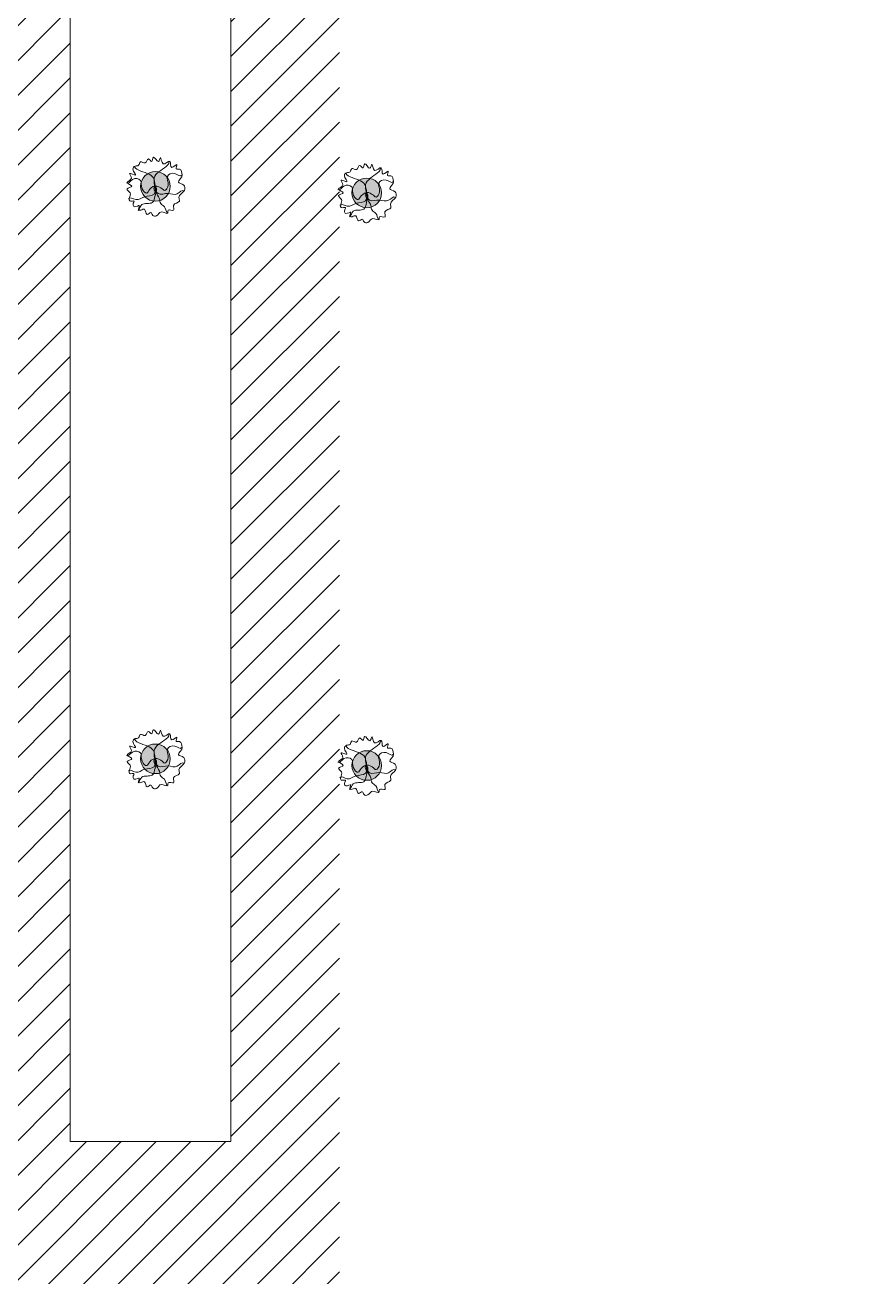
# Model space of a CAD drawing. Header units: metres. Extents: x -8 to 247, y -4 to 148.
# Drawn here: x 215.29 to 225.95, y 70.2 to 86.34 of the extents above; entities that cross this region are included whole.
import ezdxf

# ---------------------------------------------------------------- set-up
doc = ezdxf.new("R2010")
doc.units = ezdxf.units.M
doc.header["$LTSCALE"] = 5
doc.layers.add('800 Espace-vert', color=8, linetype='Continuous', lineweight=5)
doc.layers.add('801 ABRES JARDINS', color=8, linetype='Continuous', lineweight=0)
doc.layers.add('Circulation jardin', color=31, linetype='Continuous')

msp = doc.modelspace()

# ---------------------------------------------------------------- hatches: boundary and pattern name
at = {"layer": '801 ABRES JARDINS'}
h = msp.add_hatch(color=8, dxfattribs=at)
edge = h.paths.add_edge_path()
edge.add_arc((216.971, 84.262), 0.191, 0, 360)
h = msp.add_hatch(color=8, dxfattribs=at)
edge = h.paths.add_edge_path()
edge.add_arc((219.695, 84.177), 0.191, 0, 360)
h = msp.add_hatch(color=8, dxfattribs=at)
edge = h.paths.add_edge_path()
edge.add_arc((216.971, 76.883), 0.191, 0, 360)
h = msp.add_hatch(color=8, dxfattribs=at)
edge = h.paths.add_edge_path()
edge.add_arc((219.695, 76.797), 0.191, 0, 360)
at = {"layer": 'Circulation jardin'}
h = msp.add_hatch(dxfattribs=at)
h.set_pattern_fill('ANSI31', color=8, scale=0.1, style=0)
h.paths.add_polyline_path([(201.69, 112.211), (201.125, 107.516), (194.438, 108.337), (193.68, 101.895), (186.914, 102.691), (186.741, 101.28), (186.73, 101.192), (193.478, 100.391), (190.839, 79.117), (184.663, 73.649), (183.359, 73.649), (183.166, 71.949), (186.891, 71.949), (186.941, 73.649), (190.104, 76.449), (200.191, 76.449), (201.96, 74.865), (201.791, 71.949), (203.301, 71.949), (203.472, 74.855), (204.901, 76.449), (212.568, 76.439), (214.709, 73.92), (214.709, 71.949), (209.191, 71.949), (209.191, 69.149), (217.944, 69.149), (217.944, 66.643), (220.744, 66.643), (220.744, 45.515), (230.944, 45.515), (230.944, 56.515), (239.48, 56.515), (237.208, 66.055), (230.944, 66.055), (230.944, 90.155), (228.17, 90.155), (217.944, 90.155), (217.944, 71.949), (215.873, 71.949), (215.873, 94.9), (216.702, 95.399), (221.874, 95.4), (221.874, 96.628), (221.174, 96.628), (221.174, 98.066), (221.874, 98.066), (221.874, 99.296), (220.664, 99.296), (220.74, 108.236), (215.866, 108.88), (215.873, 105.784), (202.659, 107.29), (203.228, 112.022)])
h.paths.add_polyline_path([(203.323, 88.137), (202.579, 78.043), (191.991, 78.043)], flags=16)
h.paths.add_polyline_path([(204.834, 88.095), (204.093, 78.043), (213.702, 78.043)], flags=16)
h.paths.add_polyline_path([(194.875, 99.384), (192.551, 80.564), (203.15, 90.005)], flags=16)
h.paths.add_polyline_path([(196.302, 100.049), (203.592, 91.786), (204.129, 99.079)], flags=16)
h.paths.add_polyline_path([(205.63, 98.893), (205.103, 91.744), (212.213, 98.077)], flags=16)
h.paths.add_polyline_path([(214.709, 98.278), (205.276, 89.877), (214.709, 79.185)], flags=16)
h.paths.add_polyline_path([(195.733, 106.657), (214.709, 104.327), (214.709, 99.289), (195.156, 101.712)], flags=16)
h.paths.add_polyline_path([(219.344, 88.699), (219.344, 67.964), (222.144, 67.964), (222.144, 57.915), (229.544, 57.915), (229.544, 88.699)], flags=16)
h.paths.add_polyline_path([(222.144, 56.515), (229.544, 56.515), (229.544, 46.915), (222.144, 46.915)], flags=16)
h.paths.add_polyline_path([(230.944, 64.655), (236.103, 64.655), (237.707, 57.915), (230.944, 57.915)], flags=16)

# ---------------------------------------------------------------- linework, layer by layer
at = {"layer": '800 Espace-vert', "color": 8}
for p, q in [((215.873, 71.949), (215.873, 94.9)), ((217.944, 71.949), (217.944, 90.155)), ((217.944, 71.949), (215.873, 71.949))]:
    msp.add_line(p, q, dxfattribs=at)
at = {"layer": '801 ABRES JARDINS', "color": 8}
for centre in [(216.971, 84.262), (219.695, 84.177), (216.971, 76.883), (219.695, 76.797)]:
    msp.add_circle(centre, 0.191, dxfattribs=at)
for points, start_tangent, end_tangent in [([(217.316, 84.411), (217.268, 84.316), (217.336, 84.278), (217.345, 84.21), (217.274, 84.119), (217.28, 84.072), (217.205, 84.017), (217.206, 83.953), (217.135, 83.953), (217.131, 83.921), (217.048, 83.932), (216.984, 83.882), (216.937, 83.888), (216.912, 83.924), (216.865, 83.901), (216.83, 83.967), (216.782, 83.956), (216.756, 83.957), (216.763, 84.014), (216.702, 83.999), (216.683, 84.03), (216.695, 84.073), (216.642, 84.074), (216.635, 84.109), (216.644, 84.179), (216.607, 84.228), (216.667, 84.264), (216.607, 84.31), (216.663, 84.367), (216.639, 84.426), (216.715, 84.407), (216.682, 84.484), (216.711, 84.523), (216.755, 84.533), (216.779, 84.578), (216.838, 84.563), (216.88, 84.616), (216.923, 84.584), (216.945, 84.637), (217.01, 84.582), (217.035, 84.633), (217.071, 84.553), (217.157, 84.586), (217.182, 84.506), (217.248, 84.542), (217.238, 84.487), (217.282, 84.484), (217.316, 84.411)], (0.170626, -0.985336), (0.234245, -0.972178)), ([(216.962, 84.253), (216.955, 84.348), (217.088, 84.502), (217.149, 84.581)], (0.508622, 0.86099), (0.065189, 0.997873)), ([(220.04, 84.325), (219.992, 84.231), (220.06, 84.193), (220.069, 84.124), (219.999, 84.034), (220.004, 83.987), (219.929, 83.932), (219.93, 83.868), (219.86, 83.868), (219.855, 83.836), (219.772, 83.847), (219.708, 83.796), (219.661, 83.803), (219.636, 83.839), (219.589, 83.816), (219.554, 83.882), (219.506, 83.871), (219.48, 83.872), (219.488, 83.929), (219.427, 83.913), (219.407, 83.945), (219.419, 83.988), (219.366, 83.989), (219.359, 84.024), (219.368, 84.094), (219.331, 84.143), (219.391, 84.179), (219.331, 84.225), (219.387, 84.282), (219.363, 84.34), (219.439, 84.322), (219.406, 84.399), (219.435, 84.437), (219.48, 84.448), (219.503, 84.493), (219.563, 84.478), (219.605, 84.531), (219.647, 84.499), (219.669, 84.552), (219.735, 84.496), (219.759, 84.547), (219.795, 84.468), (219.882, 84.501), (219.906, 84.421), (219.972, 84.456), (219.962, 84.402), (220.006, 84.399), (220.04, 84.325)], (0.170626, -0.985336), (0.234245, -0.972178)), ([(216.972, 84.255), (216.953, 84.348), (216.782, 84.459), (216.702, 84.518)], (-0.727618, 0.685982), (-0.339604, 0.940569)), ([(216.962, 84.253), (217.041, 84.244), (217.091, 84.209), (217.136, 84.278), (217.126, 84.389), (217.221, 84.428), (217.307, 84.406)], (0.119739, 0.992805), (0.462191, 0.88678)), ([(219.697, 84.169), (219.678, 84.262), (219.506, 84.374), (219.426, 84.433)], (-0.727618, 0.685982), (-0.339604, 0.940569)), ([(219.686, 84.168), (219.679, 84.263), (219.812, 84.417), (219.873, 84.496)], (0.508622, 0.86099), (0.065189, 0.997873)), ([(216.972, 84.255), (216.899, 84.224), (216.861, 84.176), (216.799, 84.231), (216.777, 84.339), (216.675, 84.351), (216.598, 84.306)], (-0.390603, 0.920559), (-0.69017, 0.723647)), ([(216.972, 84.255), (216.954, 84.162), (216.829, 84.127), (216.717, 84.092), (216.626, 84.105)], (0.100142, -0.994973), (-0.515637, -0.856807)), ([(216.972, 84.255), (216.967, 84.143), (216.931, 84.053), (216.797, 84.026), (216.747, 83.952)], (0.768391, -0.639981), (-0.759839, -0.650111)), ([(216.966, 84.262), (217.023, 84.102), (217.039, 84.04), (217.088, 83.998), (217.123, 83.917)], (-0.87549, -0.483236), (0.623288, -0.781993)), ([(216.962, 84.253), (217.005, 84.169), (217.135, 84.171), (217.253, 84.167), (217.337, 84.205)], (0.179964, -0.983673), (0.733196, -0.680017)), ([(219.697, 84.169), (219.623, 84.139), (219.585, 84.091), (219.523, 84.146), (219.501, 84.254), (219.399, 84.265), (219.323, 84.221)], (-0.390603, 0.920559), (-0.69017, 0.723647)), ([(219.686, 84.168), (219.765, 84.159), (219.815, 84.123), (219.86, 84.193), (219.85, 84.303), (219.945, 84.343), (220.031, 84.321)], (0.119739, 0.992805), (0.462191, 0.88678)), ([(219.697, 84.169), (219.678, 84.076), (219.554, 84.042), (219.441, 84.006), (219.35, 84.019)], (0.100142, -0.994973), (-0.515637, -0.856807)), ([(219.697, 84.169), (219.692, 84.057), (219.656, 83.968), (219.521, 83.941), (219.471, 83.867)], (0.768391, -0.639981), (-0.759839, -0.650111)), ([(219.69, 84.177), (219.747, 84.016), (219.763, 83.955), (219.812, 83.913), (219.847, 83.831)], (-0.87549, -0.483236), (0.623288, -0.781993)), ([(219.686, 84.168), (219.73, 84.084), (219.859, 84.085), (219.977, 84.082), (220.061, 84.12)], (0.179964, -0.983673), (0.733196, -0.680017)), ([(217.316, 77.031), (217.268, 76.937), (217.336, 76.899), (217.345, 76.83), (217.274, 76.74), (217.28, 76.692), (217.205, 76.638), (217.206, 76.573), (217.135, 76.574), (217.131, 76.542), (217.048, 76.553), (216.984, 76.502), (216.937, 76.508), (216.912, 76.545), (216.865, 76.522), (216.83, 76.588), (216.782, 76.576), (216.756, 76.577), (216.763, 76.634), (216.702, 76.619), (216.683, 76.651), (216.695, 76.693), (216.642, 76.694), (216.635, 76.73), (216.644, 76.8), (216.607, 76.848), (216.667, 76.884), (216.607, 76.931), (216.663, 76.987), (216.639, 77.046), (216.715, 77.027), (216.682, 77.105), (216.711, 77.143), (216.755, 77.154), (216.779, 77.198), (216.838, 77.184), (216.88, 77.237), (216.923, 77.205), (216.945, 77.258), (217.01, 77.202), (217.035, 77.253), (217.071, 77.174), (217.157, 77.206), (217.182, 77.127), (217.248, 77.162), (217.238, 77.108), (217.282, 77.105), (217.316, 77.031)], (0.170626, -0.985336), (0.234245, -0.972178)), ([(216.972, 76.875), (216.953, 76.968), (216.782, 77.079), (216.702, 77.139)], (-0.727618, 0.685982), (-0.339604, 0.940569)), ([(216.962, 76.874), (216.955, 76.968), (217.088, 77.123), (217.149, 77.202)], (0.508622, 0.86099), (0.065189, 0.997873)), ([(220.04, 76.946), (219.992, 76.852), (220.06, 76.813), (220.069, 76.745), (219.999, 76.655), (220.004, 76.607), (219.929, 76.552), (219.93, 76.488), (219.86, 76.488), (219.855, 76.456), (219.772, 76.467), (219.708, 76.417), (219.661, 76.423), (219.636, 76.459), (219.589, 76.436), (219.554, 76.502), (219.506, 76.491), (219.48, 76.492), (219.488, 76.549), (219.427, 76.534), (219.407, 76.566), (219.419, 76.608), (219.366, 76.609), (219.359, 76.644), (219.368, 76.714), (219.331, 76.763), (219.391, 76.799), (219.331, 76.846), (219.387, 76.902), (219.363, 76.961), (219.439, 76.942), (219.406, 77.02), (219.435, 77.058), (219.48, 77.069), (219.503, 77.113), (219.563, 77.099), (219.605, 77.152), (219.647, 77.12), (219.669, 77.172), (219.735, 77.117), (219.759, 77.168), (219.795, 77.088), (219.882, 77.121), (219.906, 77.042), (219.972, 77.077), (219.962, 77.022), (220.006, 77.02), (220.04, 76.946)], (0.170626, -0.985336), (0.234245, -0.972178)), ([(216.972, 76.875), (216.899, 76.844), (216.861, 76.797), (216.799, 76.851), (216.777, 76.96), (216.675, 76.971), (216.598, 76.926)], (-0.390603, 0.920559), (-0.69017, 0.723647)), ([(216.962, 76.874), (217.041, 76.864), (217.091, 76.829), (217.136, 76.899), (217.126, 77.009), (217.221, 77.048), (217.307, 77.027)], (0.119739, 0.992805), (0.462191, 0.88678)), ([(219.697, 76.79), (219.678, 76.883), (219.506, 76.994), (219.426, 77.053)], (-0.727618, 0.685982), (-0.339604, 0.940569)), ([(219.686, 76.788), (219.679, 76.883), (219.812, 77.037), (219.873, 77.117)], (0.508622, 0.86099), (0.065189, 0.997873)), ([(219.686, 76.788), (219.765, 76.779), (219.815, 76.744), (219.86, 76.814), (219.85, 76.924), (219.945, 76.963), (220.031, 76.941)], (0.119739, 0.992805), (0.462191, 0.88678)), ([(216.972, 76.875), (216.954, 76.782), (216.829, 76.748), (216.717, 76.712), (216.626, 76.725)], (0.100142, -0.994973), (-0.515637, -0.856807)), ([(216.972, 76.875), (216.967, 76.763), (216.931, 76.673), (216.797, 76.647), (216.747, 76.573)], (0.768391, -0.639981), (-0.759839, -0.650111)), ([(216.966, 76.883), (217.023, 76.722), (217.039, 76.66), (217.088, 76.619), (217.123, 76.537)], (-0.87549, -0.483236), (0.623288, -0.781993)), ([(216.962, 76.874), (217.005, 76.789), (217.135, 76.791), (217.253, 76.788), (217.337, 76.826)], (0.179964, -0.983673), (0.733196, -0.680017)), ([(219.697, 76.79), (219.623, 76.759), (219.585, 76.711), (219.523, 76.766), (219.501, 76.874), (219.399, 76.886), (219.323, 76.841)], (-0.390603, 0.920559), (-0.69017, 0.723647)), ([(219.697, 76.79), (219.678, 76.697), (219.554, 76.663), (219.441, 76.627), (219.35, 76.64)], (0.100142, -0.994973), (-0.515637, -0.856807)), ([(219.697, 76.79), (219.692, 76.678), (219.656, 76.588), (219.521, 76.561), (219.471, 76.488)], (0.768391, -0.639981), (-0.759839, -0.650111)), ([(219.69, 76.797), (219.747, 76.637), (219.763, 76.575), (219.812, 76.534), (219.847, 76.452)], (-0.87549, -0.483236), (0.623288, -0.781993)), ([(219.686, 76.788), (219.73, 76.704), (219.859, 76.706), (219.977, 76.703), (220.061, 76.74)], (0.179964, -0.983673), (0.733196, -0.680017))]:
    msp.add_spline(points, degree=3, dxfattribs=dict(at, start_tangent=start_tangent, end_tangent=end_tangent))

doc.saveas('drawing.dxf')
